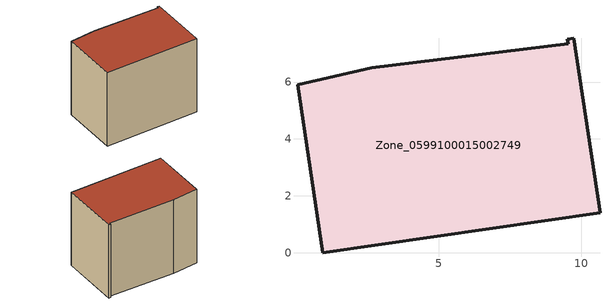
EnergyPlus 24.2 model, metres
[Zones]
Zone_0599100015002749
 floor ground (C_G): 0.03,5.91 2.65,6.51 9.54,7.35 9.51,7.51 9.74,7.54 10.65,1.41 0.91,0 z0.76
 wall outside (C_F): 0.91,0 10.65,1.41 9.74,7.54 9.51,7.51 9.54,7.35 2.65,6.51 0.03,5.91 0.91,0 z0.76:9.02
 roof outside (C_R): 2.65,6.51 0.03,5.91 0.91,0 10.65,1.41 9.74,7.54 9.51,7.51 9.54,7.35 z9.02
[BUILDING]
Pand.0599100015002749: North Axis=0; Terrain=City; Loads Convergence Tolerance Value=0.04; Temperature Convergence Tolerance Value=0.4; Solar Distribution=FullExterior; Maximum Number of Warmup Days=25; Minimum Number of Warmup Days=1
[Site:Location]
Rotterdam.The.Hague.AP_ZH_NLD Design_Conditions: Latitude=51.96; Longitude=4.45; Time Zone=1; Elevation=-4.5
[SITE:GROUNDTEMPERATURE:BUILDINGSURFACE]
18, 18, 18, 18, 18, 18, 18, 18, 18, 18, 18, 18
[MATERIAL] Thermal Absorptance=0.9; Solar Absorptance=0.7; Visible Absorptance=0.7
Name | Roughness | Thickness | Conductivity | Density | Specific Heat
G.TC.1965-1974 | MediumSmooth | 0.15 | 0.882353 | 540 | 1210
F.TC.1965-1974 | Rough | 0.3 | 0.697674 | 1920 | 840
R.TC.1965-1974 | MediumRough | 0.2 | 0.232558 | 1500 | 1000
[CONSTRUCTION]
C_G: G.TC.1965-1974
C_F: F.TC.1965-1974
C_R: R.TC.1965-1974
[ZONE]
Zone_0599100015002749: Type=1; Multiplier=1; Ceiling Height=Autocalculate; Volume=Autocalculate; Floor Area=autocalculate; Part of Total Floor Area=Yes
[ZONEINFILTRATION:DESIGNFLOWRATE]
Infil_Zone_0599100015002749: Zone or ZoneList or Space or SpaceList=Zone_0599100015002749; Schedule=AlwaysOn; Design Flow Rate Calculation Method=Flow/Area; Flow Rate per Floor Area=0.003; Constant Term Coefficient=1; Temperature Term Coefficient=0; Velocity Term Coefficient=0; Velocity Squared Term Coefficient=0
[HVACTEMPLATE:ZONE:IDEALLOADSAIRSYSTEM]
Zone_0599100015002749: Maximum Heating Supply Air Temperature=50; Minimum Cooling Supply Air Temperature=13; Maximum Heating Supply Air Humidity Ratio=0.0156; Minimum Cooling Supply Air Humidity Ratio=0.0077; Heating Limit=NoLimit; Cooling Limit=NoLimit; Dehumidification Control Type=ConstantSensibleHeatRatio; Cooling Sensible Heat Ratio=0.7; Dehumidification Setpoint=60; Humidification Control Type=None; Humidification Setpoint=30; Outdoor Air Method=None; Outdoor Air Flow Rate per Person=0.00944; Outdoor Air Flow Rate per Zone Floor Area=0; Outdoor Air Flow Rate per Zone=0; Demand Controlled Ventilation Type=None; Outdoor Air Economizer Type=NoEconomizer; Heat Recovery Type=None; Sensible Heat Recovery Effectiveness=0.7; Latent Heat Recovery Effectiveness=0.65
[ZONECONTROL:THERMOSTAT]
ThermostatControl_Zone_0599100015002749: Zone or ZoneList=Zone_0599100015002749; Control Type Schedule=DualSetpointControlType; Control 1=Thermostat_Zone_0599100015002749; Temperature Difference Between Cutout And Setpoint=0
[THERMOSTATSETPOINT:DUALSETPOINT]
Thermostat_Zone_0599100015002749: Heating Setpoint Temperature Schedule=HeatingSetpoint_Zone_0599100015002749; Cooling Setpoint Temperature Schedule=CoolingSetpoint_Zone_0599100015002749
[SCHEDULE:COMPACT]
HeatingSetpoint_Zone_0599100015002749: Through: 12/31, For: AllDays, Until: 24:00, 21
CoolingSetpoint_Zone_0599100015002749: Through: 12/31, For: AllDays, Until: 24:00, 24
DualSetpointControlType: Through: 12/31, For: AllDays, Until: 24:00, 4
AlwaysOn: Through: 12/31, For: AllDays, Until: 24:00, 1
